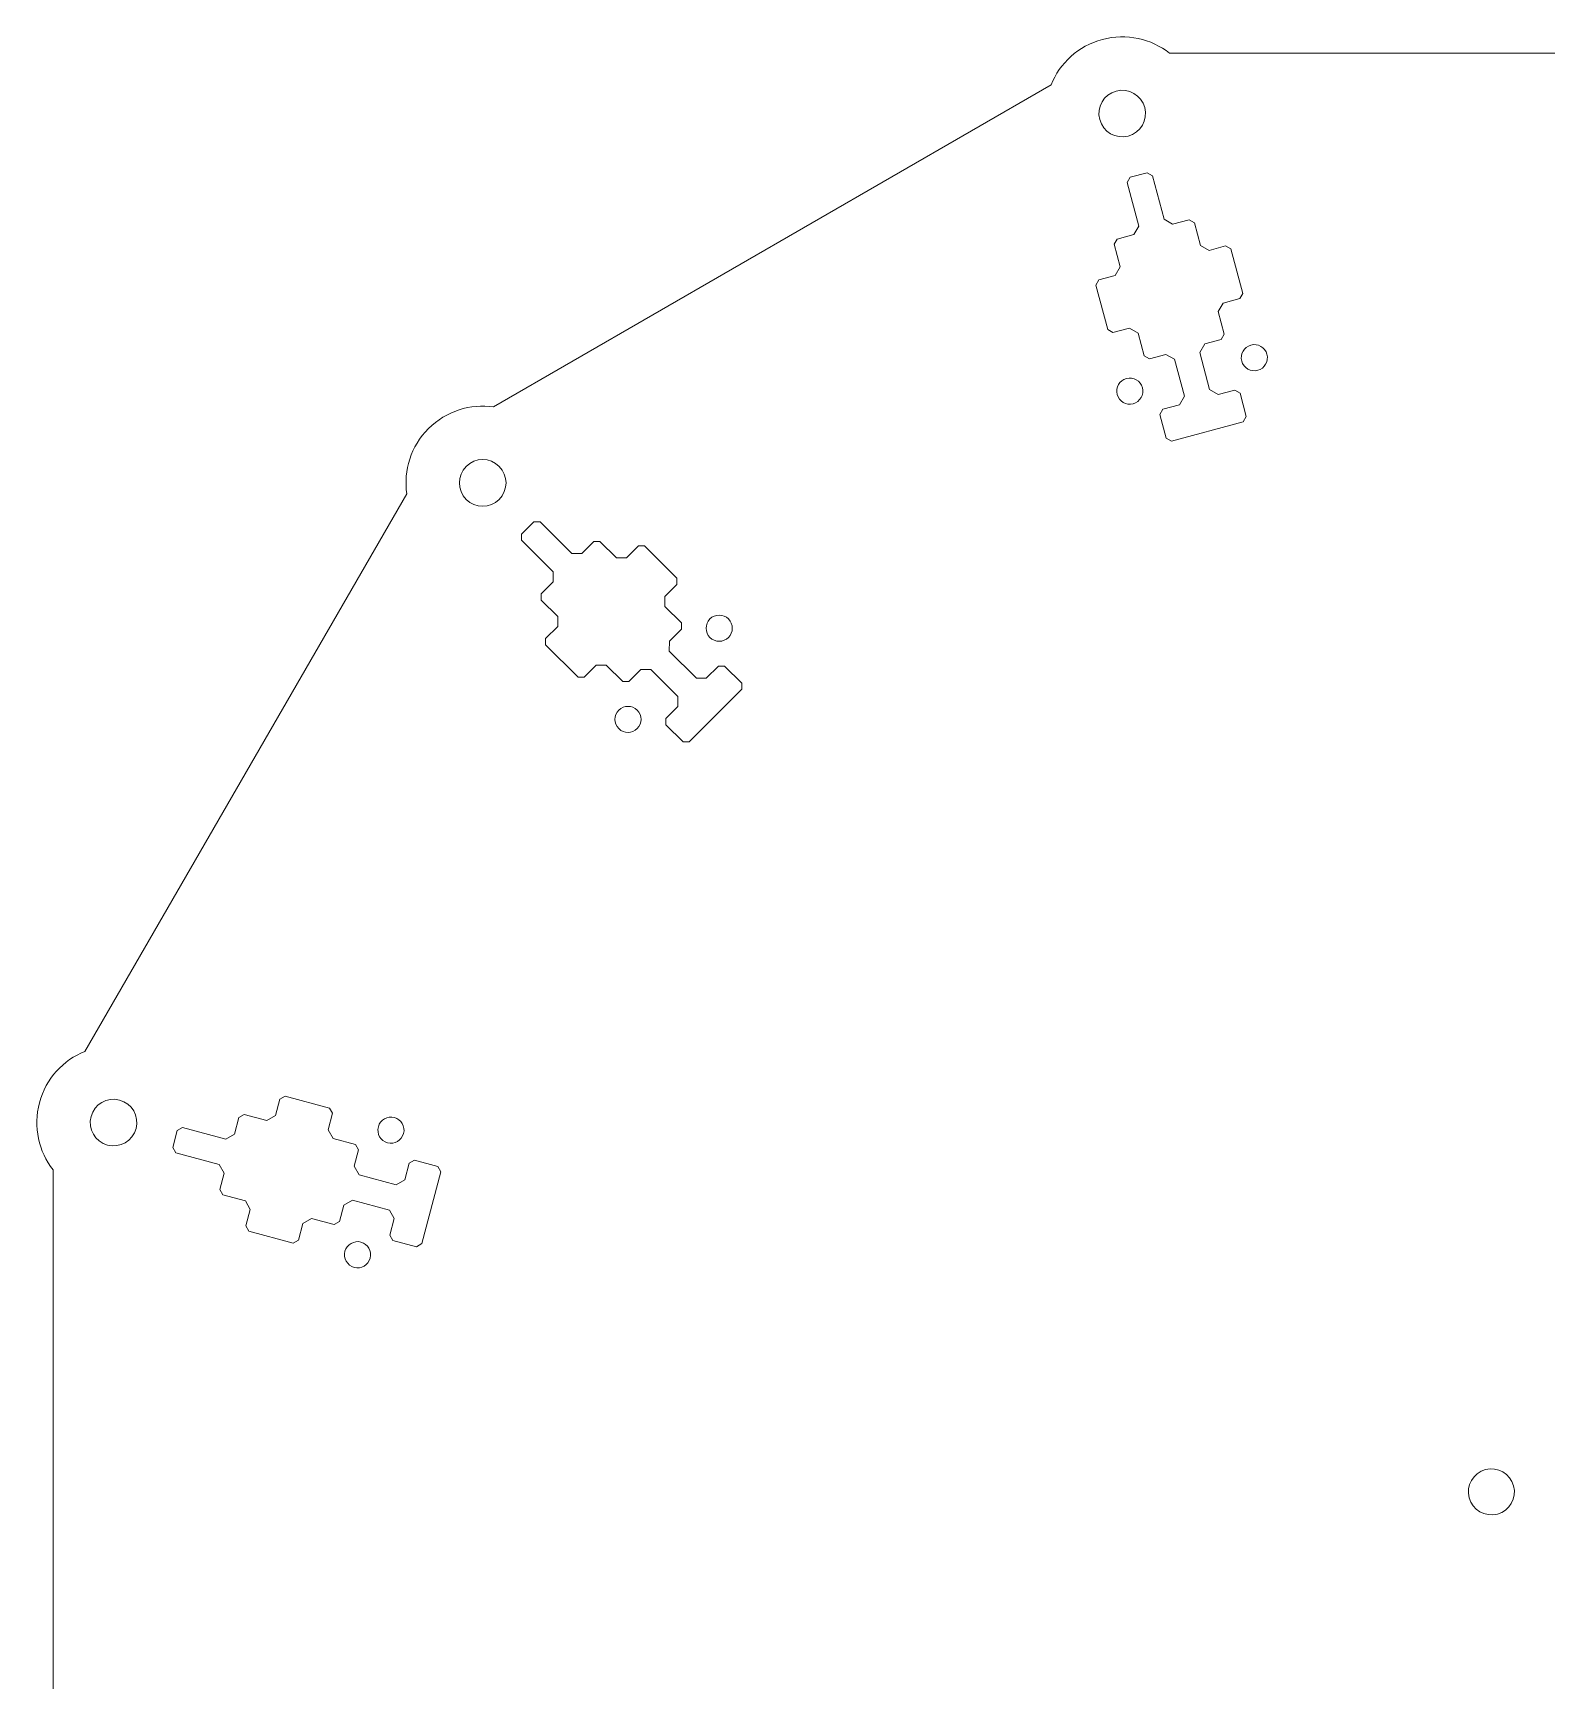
# Model space of a CAD drawing. Header units: millimetres. Extents: x -600 to 600, y -349 to 257.
# Drawn here: x -600.2 to -334, y -33.1 to 256.6 of the extents above; entities that cross this region are included whole.
import ezdxf

# ---------------------------------------------------------------- set-up
doc = ezdxf.new("R2010")
doc.units = ezdxf.units.MM
doc.header["$MEASUREMENT"] = 0
doc.layers.add('layer 1', color=7, linetype='Continuous')

msp = doc.modelspace()

# ---------------------------------------------------------------- linework, layer by layer
at = {"layer": 'layer 1', "color": 250, "lineweight": 9}
for points, knots in [([(-286.9567, -253.0725), (-286.9567, -253.0725), (-318.1778, -253.0723), (-318.1778, -253.0723), (-318.1778, -253.0723), (-318.1778, -253.0723), (-318.1778, -253.0722), (-318.1778, -253.0722), (-318.1778, -253.0722), (-319.9939, -253.0706), (-322.0654, -252.5196), (-322.0879, -249.1546), (-322.0879, -249.1546), (-322.0879, -249.1546), (-322.0874, -227.9058), (-322.0874, -227.9058), (-322.0874, -227.9058), (-322.0874, -226.2563), (-323.4381, -224.9058), (-325.0877, -224.9058), (-325.0877, -224.9058), (-325.0877, -224.9058), (-361.5357, -224.9059), (-361.5357, -224.9059), (-361.5357, -224.9059), (-363.4216, -224.9059), (-365.0883, -225.7759), (-365.0883, -227.906), (-365.0883, -227.906), (-365.0883, -227.906), (-365.0885, -249.1548), (-365.0885, -249.1548), (-365.0885, -249.1548), (-365.1108, -252.4876), (-367.1429, -253.0598), (-368.9464, -253.0719), (-368.9464, -253.0719), (-368.9464, -253.0719), (-400.2258, -253.0717), (-400.2258, -253.0717), (-400.2258, -253.0717), (-403.4528, -255.5977), (-407.7861, -256.6295), (-412.0494, -255.4872), (-412.0494, -255.4872), (-416.3123, -254.345), (-419.5489, -251.2851), (-421.0808, -247.4845), (-421.0808, -247.4845), (-421.0808, -247.4845), (-519.1744, -190.8497), (-519.1744, -190.8497), (-519.1744, -190.8497), (-523.2319, -191.4237), (-527.5005, -190.1506), (-530.6214, -187.0297), (-530.6214, -187.0297), (-533.7419, -183.9092), (-535.0151, -179.6411), (-534.4415, -175.5839), (-534.4415, -175.5839), (-534.4415, -175.5839), (-591.076, -77.4893), (-591.076, -77.4893), (-591.076, -77.4893), (-594.8768, -75.9576), (-597.9367, -72.7208), (-599.079, -68.4578), (-599.079, -68.4578), (-600.2211, -64.1951), (-599.1898, -59.8624), (-596.6647, -56.6356), (-596.6647, -56.6356), (-596.6647, -56.6356), (-596.6643, 56.6346), (-596.6643, 56.6346), (-596.6643, 56.6346), (-599.1897, 59.8615), (-600.2213, 64.1945), (-599.0791, 68.4574), (-599.0791, 68.4574), (-597.937, 72.72), (-594.8774, 75.9565), (-591.0772, 77.4884), (-591.0772, 77.4884), (-591.0772, 77.4884), (-534.4417, 175.5833), (-534.4417, 175.5833), (-534.4417, 175.5833), (-535.0154, 179.6406), (-533.7423, 183.9088), (-530.6217, 187.0294), (-530.6217, 187.0294), (-527.5013, 190.1499), (-523.2335, 191.4229), (-519.1765, 190.8496), (-519.1765, 190.8496), (-519.1765, 190.8496), (-421.0814, 247.4838), (-421.0814, 247.4838), (-421.0814, 247.4838), (-419.5497, 251.2848), (-416.3129, 254.3448), (-412.0498, 255.4871), (-412.0498, 255.4871), (-407.787, 256.6293), (-403.4541, 255.5978), (-400.2272, 253.0725), (-400.2272, 253.0725), (-400.2272, 253.0725), (-286.9574, 253.0723), (-286.9574, 253.0723), (-286.9574, 253.0723), (-283.7304, 255.5978), (-279.3975, 256.6294), (-275.1346, 255.4872), (-275.1346, 255.4872), (-270.872, 254.345), (-267.6355, 251.2855), (-266.1035, 247.4852), (-266.1035, 247.4852), (-266.1035, 247.4852), (-168.0084, 190.8498), (-168.0084, 190.8498), (-168.0084, 190.8498), (-163.9512, 191.4233), (-159.6831, 190.1502), (-156.5626, 187.0297), (-156.5626, 187.0297), (-153.4423, 183.9094), (-152.1691, 179.6416), (-152.7424, 175.5847), (-152.7424, 175.5847), (-152.7424, 175.5847), (-96.1072, 77.489), (-96.1072, 77.489), (-96.1072, 77.489), (-92.3068, 75.9572), (-89.2471, 72.7205), (-88.1049, 68.4578), (-88.1049, 68.4578), (-86.9628, 64.1952), (-87.9941, 59.8625), (-90.5192, 56.6358), (-90.5192, 56.6358), (-90.5192, 56.6358), (-90.5199, -56.6343), (-90.5199, -56.6343), (-90.5199, -56.6343), (-87.9942, -59.8613), (-86.9625, -64.1944), (-88.1048, -68.4574), (-88.1048, -68.4574), (-89.2471, -72.7204), (-92.3071, -75.9573), (-96.1079, -77.489), (-96.1079, -77.489), (-96.1079, -77.489), (-152.7423, -175.5824), (-152.7423, -175.5824), (-152.7423, -175.5824), (-152.1683, -179.64), (-153.4414, -183.9084), (-156.5622, -187.0294), (-156.5622, -187.0294), (-159.683, -190.1501), (-163.9513, -191.4233), (-168.0087, -190.8495), (-168.0087, -190.8495), (-168.0087, -190.8495), (-266.1026, -247.4839), (-266.1026, -247.4839), (-266.1026, -247.4839), (-267.6343, -251.2848), (-270.8711, -254.3448), (-275.1342, -255.4871), (-275.1342, -255.4871), (-279.397, -256.6293), (-283.7299, -255.5978), (-286.9567, -253.0725)], [0, 0, 0, 0, 0.02173913, 0.02173913, 0.02173913, 0.02173913, 0.04347826, 0.04347826, 0.04347826, 0.04347826, 0.06521739, 0.06521739, 0.06521739, 0.06521739, 0.08695652, 0.08695652, 0.08695652, 0.08695652, 0.10869565, 0.10869565, 0.10869565, 0.10869565, 0.13043478, 0.13043478, 0.13043478, 0.13043478, 0.15217391, 0.15217391, 0.15217391, 0.15217391, 0.17391304, 0.17391304, 0.17391304, 0.17391304, 0.19565217, 0.19565217, 0.19565217, 0.19565217, 0.2173913, 0.2173913, 0.2173913, 0.2173913, 0.23913043, 0.23913043, 0.23913043, 0.23913043, 0.26086957, 0.26086957, 0.26086957, 0.26086957, 0.2826087, 0.2826087, 0.2826087, 0.2826087, 0.30434783, 0.30434783, 0.30434783, 0.30434783, 0.32608696, 0.32608696, 0.32608696, 0.32608696, 0.34782609, 0.34782609, 0.34782609, 0.34782609, 0.36956522, 0.36956522, 0.36956522, 0.36956522, 0.39130435, 0.39130435, 0.39130435, 0.39130435, 0.41304348, 0.41304348, 0.41304348, 0.41304348, 0.43478261, 0.43478261, 0.43478261, 0.43478261, 0.45652174, 0.45652174, 0.45652174, 0.45652174, 0.47826087, 0.47826087, 0.47826087, 0.47826087, 0.5, 0.5, 0.5, 0.5, 0.52173913, 0.52173913, 0.52173913, 0.52173913, 0.54347826, 0.54347826, 0.54347826, 0.54347826, 0.56521739, 0.56521739, 0.56521739, 0.56521739, 0.58695652, 0.58695652, 0.58695652, 0.58695652, 0.60869565, 0.60869565, 0.60869565, 0.60869565, 0.63043478, 0.63043478, 0.63043478, 0.63043478, 0.65217391, 0.65217391, 0.65217391, 0.65217391, 0.67391304, 0.67391304, 0.67391304, 0.67391304, 0.69565217, 0.69565217, 0.69565217, 0.69565217, 0.7173913, 0.7173913, 0.7173913, 0.7173913, 0.73913043, 0.73913043, 0.73913043, 0.73913043, 0.76086957, 0.76086957, 0.76086957, 0.76086957, 0.7826087, 0.7826087, 0.7826087, 0.7826087, 0.80434783, 0.80434783, 0.80434783, 0.80434783, 0.82608696, 0.82608696, 0.82608696, 0.82608696, 0.84782609, 0.84782609, 0.84782609, 0.84782609, 0.86956522, 0.86956522, 0.86956522, 0.86956522, 0.89130435, 0.89130435, 0.89130435, 0.89130435, 0.91304348, 0.91304348, 0.91304348, 0.91304348, 0.93478261, 0.93478261, 0.93478261, 0.93478261, 0.95652174, 0.95652174, 0.95652174, 0.95652174, 1, 1, 1, 1]), ([(-398.4922, 191.2069), (-398.4922, 191.2069), (-397.6121, 192.717), (-397.6121, 192.717), (-397.6121, 192.717), (-397.6121, 192.717), (-399.3555, 199.2239), (-399.3555, 199.2239), (-399.3555, 199.2239), (-399.3555, 199.2239), (-400.8735, 200.0934), (-400.8735, 200.0934), (-400.8735, 200.0934), (-400.8735, 200.0934), (-403.7715, 199.3171), (-403.7715, 199.3171), (-403.7715, 199.3171), (-403.7715, 199.3171), (-404.7007, 199.8534), (-404.7007, 199.8534), (-404.7007, 199.8534), (-404.7007, 199.8534), (-405.764, 203.8217), (-405.764, 203.8217), (-405.764, 203.8217), (-405.764, 203.8217), (-407.2819, 204.6916), (-407.2819, 204.6916), (-407.2819, 204.6916), (-407.2819, 204.6916), (-410.1802, 203.9148), (-410.1802, 203.9148), (-410.1802, 203.9148), (-410.1802, 203.9148), (-411.1091, 204.4513), (-411.1091, 204.4513), (-411.1091, 204.4513), (-411.1091, 204.4513), (-413.2013, 212.2589), (-413.2013, 212.2589), (-413.2013, 212.2589), (-413.2013, 212.2589), (-412.6647, 213.1879), (-412.6647, 213.1879), (-412.6647, 213.1879), (-412.6647, 213.1879), (-409.7664, 213.9642), (-409.7664, 213.9642), (-409.7664, 213.9642), (-409.7664, 213.9642), (-408.8868, 215.4766), (-408.8868, 215.4766), (-408.8868, 215.4766), (-408.8868, 215.4766), (-409.9502, 219.4451), (-409.9502, 219.4451), (-409.9502, 219.4451), (-409.9502, 219.4451), (-409.4138, 220.374), (-409.4138, 220.374), (-409.4138, 220.374), (-409.4138, 220.374), (-406.5157, 221.1507), (-406.5157, 221.1507), (-406.5157, 221.1507), (-406.5157, 221.1507), (-405.6359, 222.6628), (-405.6359, 222.6628), (-405.6359, 222.6628), (-405.6359, 222.6628), (-407.6831, 230.3019), (-407.6831, 230.3019), (-407.6831, 230.3019), (-407.6831, 230.3019), (-407.1464, 231.231), (-407.1464, 231.231), (-407.1464, 231.231), (-407.1464, 231.231), (-404.169, 232.0291), (-404.169, 232.0291), (-404.169, 232.0291), (-404.169, 232.0291), (-403.2395, 231.4926), (-403.2395, 231.4926), (-403.2395, 231.4926), (-403.2395, 231.4926), (-401.1928, 223.8534), (-401.1928, 223.8534), (-401.1928, 223.8534), (-401.1928, 223.8534), (-399.6748, 222.9835), (-399.6748, 222.9835), (-399.6748, 222.9835), (-399.6748, 222.9835), (-396.7768, 223.7603), (-396.7768, 223.7603), (-396.7768, 223.7603), (-396.7768, 223.7603), (-395.8477, 223.224), (-395.8477, 223.224), (-395.8477, 223.224), (-395.8477, 223.224), (-394.7842, 219.2554), (-394.7842, 219.2554), (-394.7842, 219.2554), (-394.7842, 219.2554), (-393.2665, 218.3857), (-393.2665, 218.3857), (-393.2665, 218.3857), (-393.2665, 218.3857), (-390.3681, 219.1622), (-390.3681, 219.1622), (-390.3681, 219.1622), (-390.3681, 219.1622), (-389.4389, 218.6259), (-389.4389, 218.6259), (-389.4389, 218.6259), (-389.4389, 218.6259), (-387.3472, 210.8185), (-387.3472, 210.8185), (-387.3472, 210.8185), (-387.3472, 210.8185), (-387.8837, 209.8894), (-387.8837, 209.8894), (-387.8837, 209.8894), (-387.8837, 209.8894), (-390.7818, 209.1128), (-390.7818, 209.1128), (-390.7818, 209.1128), (-390.7818, 209.1128), (-391.6614, 207.6004), (-391.6614, 207.6004), (-391.6614, 207.6004), (-391.6614, 207.6004), (-390.5984, 203.6321), (-390.5984, 203.6321), (-390.5984, 203.6321), (-390.5984, 203.6321), (-391.1347, 202.7035), (-391.1347, 202.7035), (-391.1347, 202.7035), (-391.1347, 202.7035), (-394.0327, 201.9266), (-394.0327, 201.9266), (-394.0327, 201.9266), (-394.0327, 201.9266), (-394.9131, 200.4168), (-394.9131, 200.4168), (-394.9131, 200.4168), (-394.9131, 200.4168), (-393.1697, 193.9097), (-393.1697, 193.9097), (-393.1697, 193.9097), (-393.1697, 193.9097), (-391.6513, 193.0399), (-391.6513, 193.0399), (-391.6513, 193.0399), (-391.6513, 193.0399), (-388.7534, 193.8164), (-388.7534, 193.8164), (-388.7534, 193.8164), (-388.7534, 193.8164), (-387.824, 193.28), (-387.824, 193.28), (-387.824, 193.28), (-387.824, 193.28), (-386.7159, 189.1434), (-386.7159, 189.1434), (-386.7159, 189.1434), (-386.7159, 189.1434), (-387.2523, 188.2144), (-387.2523, 188.2144), (-387.2523, 188.2144), (-387.2523, 188.2144), (-399.8893, 184.8281), (-399.8893, 184.8281), (-399.8893, 184.8281), (-399.8893, 184.8281), (-400.8185, 185.3644), (-400.8185, 185.3644), (-400.8185, 185.3644), (-400.8185, 185.3644), (-401.9266, 189.501), (-401.9266, 189.501), (-401.9266, 189.501), (-401.9266, 189.501), (-401.3904, 190.4304), (-401.3904, 190.4304), (-401.3904, 190.4304), (-401.3904, 190.4304), (-398.4922, 191.2069), (-398.4922, 191.2069)], [0, 0, 0, 0, 0.02040816, 0.02040816, 0.02040816, 0.02040816, 0.04081633, 0.04081633, 0.04081633, 0.04081633, 0.06122449, 0.06122449, 0.06122449, 0.06122449, 0.08163265, 0.08163265, 0.08163265, 0.08163265, 0.10204082, 0.10204082, 0.10204082, 0.10204082, 0.12244898, 0.12244898, 0.12244898, 0.12244898, 0.14285714, 0.14285714, 0.14285714, 0.14285714, 0.16326531, 0.16326531, 0.16326531, 0.16326531, 0.18367347, 0.18367347, 0.18367347, 0.18367347, 0.20408163, 0.20408163, 0.20408163, 0.20408163, 0.2244898, 0.2244898, 0.2244898, 0.2244898, 0.24489796, 0.24489796, 0.24489796, 0.24489796, 0.26530612, 0.26530612, 0.26530612, 0.26530612, 0.28571429, 0.28571429, 0.28571429, 0.28571429, 0.30612245, 0.30612245, 0.30612245, 0.30612245, 0.32653061, 0.32653061, 0.32653061, 0.32653061, 0.34693878, 0.34693878, 0.34693878, 0.34693878, 0.36734694, 0.36734694, 0.36734694, 0.36734694, 0.3877551, 0.3877551, 0.3877551, 0.3877551, 0.40816327, 0.40816327, 0.40816327, 0.40816327, 0.42857143, 0.42857143, 0.42857143, 0.42857143, 0.44897959, 0.44897959, 0.44897959, 0.44897959, 0.46938776, 0.46938776, 0.46938776, 0.46938776, 0.48979592, 0.48979592, 0.48979592, 0.48979592, 0.51020408, 0.51020408, 0.51020408, 0.51020408, 0.53061224, 0.53061224, 0.53061224, 0.53061224, 0.55102041, 0.55102041, 0.55102041, 0.55102041, 0.57142857, 0.57142857, 0.57142857, 0.57142857, 0.59183673, 0.59183673, 0.59183673, 0.59183673, 0.6122449, 0.6122449, 0.6122449, 0.6122449, 0.63265306, 0.63265306, 0.63265306, 0.63265306, 0.65306122, 0.65306122, 0.65306122, 0.65306122, 0.67346939, 0.67346939, 0.67346939, 0.67346939, 0.69387755, 0.69387755, 0.69387755, 0.69387755, 0.71428571, 0.71428571, 0.71428571, 0.71428571, 0.73469388, 0.73469388, 0.73469388, 0.73469388, 0.75510204, 0.75510204, 0.75510204, 0.75510204, 0.7755102, 0.7755102, 0.7755102, 0.7755102, 0.79591837, 0.79591837, 0.79591837, 0.79591837, 0.81632653, 0.81632653, 0.81632653, 0.81632653, 0.83673469, 0.83673469, 0.83673469, 0.83673469, 0.85714286, 0.85714286, 0.85714286, 0.85714286, 0.87755102, 0.87755102, 0.87755102, 0.87755102, 0.89795918, 0.89795918, 0.89795918, 0.89795918, 0.91836735, 0.91836735, 0.91836735, 0.91836735, 0.93877551, 0.93877551, 0.93877551, 0.93877551, 0.95918367, 0.95918367, 0.95918367, 0.95918367, 1, 1, 1, 1]), ([(-384.7096, 197.2816), (-385.9365, 196.9529), (-387.1974, 197.681), (-387.5264, 198.9079), (-387.5264, 198.9079), (-387.8551, 200.1348), (-387.1271, 201.3959), (-385.9001, 201.7246), (-385.9001, 201.7246), (-384.6732, 202.0536), (-383.4124, 201.3253), (-383.0832, 200.0983), (-383.0832, 200.0983), (-382.7546, 198.8713), (-383.4825, 197.6101), (-384.7096, 197.2816)], [0, 0, 0, 0, 0.2, 0.2, 0.2, 0.2, 0.4, 0.4, 0.4, 0.4, 0.6, 0.6, 0.6, 0.6, 1, 1, 1, 1]), ([(-406.6246, 191.4094), (-407.8516, 191.0808), (-409.1132, 191.8083), (-409.4418, 193.0356), (-409.4418, 193.0356), (-409.7704, 194.2627), (-409.0425, 195.5239), (-407.8154, 195.8527), (-407.8154, 195.8527), (-406.5883, 196.1815), (-405.3275, 195.4531), (-404.9986, 194.2263), (-404.9986, 194.2263), (-404.6697, 192.9994), (-405.3978, 191.738), (-406.6246, 191.4094)], [0, 0, 0, 0, 0.2, 0.2, 0.2, 0.2, 0.4, 0.4, 0.4, 0.4, 0.6, 0.6, 0.6, 0.6, 1, 1, 1, 1]), ([(-486.7401, 138.1401), (-486.7401, 138.1401), (-486.733, 139.8879), (-486.733, 139.8879), (-486.733, 139.8879), (-486.733, 139.8879), (-491.4963, 144.6514), (-491.4963, 144.6514), (-491.4963, 144.6514), (-491.4963, 144.6514), (-493.2457, 144.6454), (-493.2457, 144.6454), (-493.2457, 144.6454), (-493.2457, 144.6454), (-495.3673, 142.5241), (-495.3673, 142.5241), (-495.3673, 142.5241), (-495.3673, 142.5241), (-496.4401, 142.524), (-496.4401, 142.524), (-496.4401, 142.524), (-496.4401, 142.524), (-499.3451, 145.429), (-499.3451, 145.429), (-499.3451, 145.429), (-499.3451, 145.429), (-501.0946, 145.4234), (-501.0946, 145.4234), (-501.0946, 145.4234), (-501.0946, 145.4234), (-503.2162, 143.3015), (-503.2162, 143.3015), (-503.2162, 143.3015), (-503.2162, 143.3015), (-504.2889, 143.3017), (-504.2889, 143.3017), (-504.2889, 143.3017), (-504.2889, 143.3017), (-510.0046, 149.0171), (-510.0046, 149.0171), (-510.0046, 149.0171), (-510.0046, 149.0171), (-510.0044, 150.09), (-510.0044, 150.09), (-510.0044, 150.09), (-510.0044, 150.09), (-507.8825, 152.2114), (-507.8825, 152.2114), (-507.8825, 152.2114), (-507.8825, 152.2114), (-507.877, 153.961), (-507.877, 153.961), (-507.877, 153.961), (-507.877, 153.961), (-510.7822, 156.8661), (-510.7822, 156.8661), (-510.7822, 156.8661), (-510.7822, 156.8661), (-510.7821, 157.9388), (-510.7821, 157.9388), (-510.7821, 157.9388), (-510.7821, 157.9388), (-508.6606, 160.0605), (-508.6606, 160.0605), (-508.6606, 160.0605), (-508.6606, 160.0605), (-508.6547, 161.8099), (-508.6547, 161.8099), (-508.6547, 161.8099), (-508.6547, 161.8099), (-514.2472, 167.4019), (-514.2472, 167.4019), (-514.2472, 167.4019), (-514.2472, 167.4019), (-514.247, 168.4749), (-514.247, 168.4749), (-514.247, 168.4749), (-514.247, 168.4749), (-512.0675, 170.6548), (-512.0675, 170.6548), (-512.0675, 170.6548), (-512.0675, 170.6548), (-510.9943, 170.6549), (-510.9943, 170.6549), (-510.9943, 170.6549), (-510.9943, 170.6549), (-505.4022, 165.0625), (-505.4022, 165.0625), (-505.4022, 165.0625), (-505.4022, 165.0625), (-503.6526, 165.0682), (-503.6526, 165.0682), (-503.6526, 165.0682), (-503.6526, 165.0682), (-501.5313, 167.1899), (-501.5313, 167.1899), (-501.5313, 167.1899), (-501.5313, 167.1899), (-500.4585, 167.19), (-500.4585, 167.19), (-500.4585, 167.19), (-500.4585, 167.19), (-497.5532, 164.2848), (-497.5532, 164.2848), (-497.5532, 164.2848), (-497.5532, 164.2848), (-495.804, 164.2905), (-495.804, 164.2905), (-495.804, 164.2905), (-495.804, 164.2905), (-493.6821, 166.4122), (-493.6821, 166.4122), (-493.6821, 166.4122), (-493.6821, 166.4122), (-492.6093, 166.4123), (-492.6093, 166.4123), (-492.6093, 166.4123), (-492.6093, 166.4123), (-486.8941, 160.6968), (-486.8941, 160.6968), (-486.8941, 160.6968), (-486.8941, 160.6968), (-486.8942, 159.6239), (-486.8942, 159.6239), (-486.8942, 159.6239), (-486.8942, 159.6239), (-489.0157, 157.5023), (-489.0157, 157.5023), (-489.0157, 157.5023), (-489.0157, 157.5023), (-489.0212, 155.7527), (-489.0212, 155.7527), (-489.0212, 155.7527), (-489.0212, 155.7527), (-486.1165, 152.8476), (-486.1165, 152.8476), (-486.1165, 152.8476), (-486.1165, 152.8476), (-486.1167, 151.7752), (-486.1167, 151.7752), (-486.1167, 151.7752), (-486.1167, 151.7752), (-488.238, 149.6534), (-488.238, 149.6534), (-488.238, 149.6534), (-488.238, 149.6534), (-488.2455, 147.9057), (-488.2455, 147.9057), (-488.2455, 147.9057), (-488.2455, 147.9057), (-483.4821, 143.1421), (-483.4821, 143.1421), (-483.4821, 143.1421), (-483.4821, 143.1421), (-481.7323, 143.148), (-481.7323, 143.148), (-481.7323, 143.148), (-481.7323, 143.148), (-479.6108, 145.2694), (-479.6108, 145.2694), (-479.6108, 145.2694), (-479.6108, 145.2694), (-478.5378, 145.2696), (-478.5378, 145.2696), (-478.5378, 145.2696), (-478.5378, 145.2696), (-475.5098, 142.2412), (-475.5098, 142.2412), (-475.5098, 142.2412), (-475.5098, 142.2412), (-475.5099, 141.1685), (-475.5099, 141.1685), (-475.5099, 141.1685), (-475.5099, 141.1685), (-484.7607, 131.9174), (-484.7607, 131.9174), (-484.7607, 131.9174), (-484.7607, 131.9174), (-485.8335, 131.9172), (-485.8335, 131.9172), (-485.8335, 131.9172), (-485.8335, 131.9172), (-488.8615, 134.9456), (-488.8615, 134.9456), (-488.8615, 134.9456), (-488.8615, 134.9456), (-488.8618, 136.0185), (-488.8618, 136.0185), (-488.8618, 136.0185), (-488.8618, 136.0185), (-486.7401, 138.1401), (-486.7401, 138.1401)], [0, 0, 0, 0, 0.02040816, 0.02040816, 0.02040816, 0.02040816, 0.04081633, 0.04081633, 0.04081633, 0.04081633, 0.06122449, 0.06122449, 0.06122449, 0.06122449, 0.08163265, 0.08163265, 0.08163265, 0.08163265, 0.10204082, 0.10204082, 0.10204082, 0.10204082, 0.12244898, 0.12244898, 0.12244898, 0.12244898, 0.14285714, 0.14285714, 0.14285714, 0.14285714, 0.16326531, 0.16326531, 0.16326531, 0.16326531, 0.18367347, 0.18367347, 0.18367347, 0.18367347, 0.20408163, 0.20408163, 0.20408163, 0.20408163, 0.2244898, 0.2244898, 0.2244898, 0.2244898, 0.24489796, 0.24489796, 0.24489796, 0.24489796, 0.26530612, 0.26530612, 0.26530612, 0.26530612, 0.28571429, 0.28571429, 0.28571429, 0.28571429, 0.30612245, 0.30612245, 0.30612245, 0.30612245, 0.32653061, 0.32653061, 0.32653061, 0.32653061, 0.34693878, 0.34693878, 0.34693878, 0.34693878, 0.36734694, 0.36734694, 0.36734694, 0.36734694, 0.3877551, 0.3877551, 0.3877551, 0.3877551, 0.40816327, 0.40816327, 0.40816327, 0.40816327, 0.42857143, 0.42857143, 0.42857143, 0.42857143, 0.44897959, 0.44897959, 0.44897959, 0.44897959, 0.46938776, 0.46938776, 0.46938776, 0.46938776, 0.48979592, 0.48979592, 0.48979592, 0.48979592, 0.51020408, 0.51020408, 0.51020408, 0.51020408, 0.53061224, 0.53061224, 0.53061224, 0.53061224, 0.55102041, 0.55102041, 0.55102041, 0.55102041, 0.57142857, 0.57142857, 0.57142857, 0.57142857, 0.59183673, 0.59183673, 0.59183673, 0.59183673, 0.6122449, 0.6122449, 0.6122449, 0.6122449, 0.63265306, 0.63265306, 0.63265306, 0.63265306, 0.65306122, 0.65306122, 0.65306122, 0.65306122, 0.67346939, 0.67346939, 0.67346939, 0.67346939, 0.69387755, 0.69387755, 0.69387755, 0.69387755, 0.71428571, 0.71428571, 0.71428571, 0.71428571, 0.73469388, 0.73469388, 0.73469388, 0.73469388, 0.75510204, 0.75510204, 0.75510204, 0.75510204, 0.7755102, 0.7755102, 0.7755102, 0.7755102, 0.79591837, 0.79591837, 0.79591837, 0.79591837, 0.81632653, 0.81632653, 0.81632653, 0.81632653, 0.83673469, 0.83673469, 0.83673469, 0.83673469, 0.85714286, 0.85714286, 0.85714286, 0.85714286, 0.87755102, 0.87755102, 0.87755102, 0.87755102, 0.89795918, 0.89795918, 0.89795918, 0.89795918, 0.91836735, 0.91836735, 0.91836735, 0.91836735, 0.93877551, 0.93877551, 0.93877551, 0.93877551, 0.95918367, 0.95918367, 0.95918367, 0.95918367, 1, 1, 1, 1]), ([(-477.8414, 150.2923), (-478.7396, 149.3941), (-480.1956, 149.3942), (-481.094, 150.2923), (-481.094, 150.2923), (-481.9921, 151.1905), (-481.9922, 152.6466), (-481.0939, 153.5448), (-481.0939, 153.5448), (-480.1959, 154.4431), (-478.7399, 154.4428), (-477.8413, 153.5448), (-477.8413, 153.5448), (-476.9432, 152.6465), (-476.943, 151.1903), (-477.8414, 150.2923)], [0, 0, 0, 0, 0.2, 0.2, 0.2, 0.2, 0.4, 0.4, 0.4, 0.4, 0.6, 0.6, 0.6, 0.6, 1, 1, 1, 1]), ([(-493.8843, 134.2493), (-494.7826, 133.3512), (-496.2389, 133.3504), (-497.1371, 134.249), (-497.1371, 134.249), (-498.0353, 135.1474), (-498.0355, 136.6036), (-497.1372, 137.5019), (-497.1372, 137.5019), (-496.2389, 138.4002), (-494.7828, 138.3998), (-493.8846, 137.5018), (-493.8846, 137.5018), (-492.9863, 136.6037), (-492.9861, 135.1473), (-493.8843, 134.2493)], [0, 0, 0, 0, 0.2, 0.2, 0.2, 0.2, 0.4, 0.4, 0.4, 0.4, 0.6, 0.6, 0.6, 0.6, 1, 1, 1, 1]), ([(-536.6317, 48.059), (-536.6317, 48.059), (-537.4994, 49.5762), (-537.4994, 49.5762), (-537.4994, 49.5762), (-537.4994, 49.5762), (-544.0063, 51.3198), (-544.0063, 51.3198), (-544.0063, 51.3198), (-544.0063, 51.3198), (-545.5183, 50.4399), (-545.5183, 50.4399), (-545.5183, 50.4399), (-545.5183, 50.4399), (-546.295, 47.542), (-546.295, 47.542), (-546.295, 47.542), (-546.295, 47.542), (-547.2241, 47.0055), (-547.2241, 47.0055), (-547.2241, 47.0055), (-547.2241, 47.0055), (-551.1924, 48.0688), (-551.1924, 48.0688), (-551.1924, 48.0688), (-551.1924, 48.0688), (-552.7047, 47.1892), (-552.7047, 47.1892), (-552.7047, 47.1892), (-552.7047, 47.1892), (-553.4811, 44.2908), (-553.4811, 44.2908), (-553.4811, 44.2908), (-553.4811, 44.2908), (-554.4102, 43.7546), (-554.4102, 43.7546), (-554.4102, 43.7546), (-554.4102, 43.7546), (-562.2178, 45.8465), (-562.2178, 45.8465), (-562.2178, 45.8465), (-562.2178, 45.8465), (-562.7541, 46.7757), (-562.7541, 46.7757), (-562.7541, 46.7757), (-562.7541, 46.7757), (-561.9772, 49.6739), (-561.9772, 49.6739), (-561.9772, 49.6739), (-561.9772, 49.6739), (-562.8472, 51.1918), (-562.8472, 51.1918), (-562.8472, 51.1918), (-562.8472, 51.1918), (-566.8157, 52.2551), (-566.8157, 52.2551), (-566.8157, 52.2551), (-566.8157, 52.2551), (-567.352, 53.1841), (-567.352, 53.1841), (-567.352, 53.1841), (-567.352, 53.1841), (-566.5756, 56.0823), (-566.5756, 56.0823), (-566.5756, 56.0823), (-566.5756, 56.0823), (-567.4452, 57.6003), (-567.4452, 57.6003), (-567.4452, 57.6003), (-567.4452, 57.6003), (-575.0844, 59.6469), (-575.0844, 59.6469), (-575.0844, 59.6469), (-575.0844, 59.6469), (-575.6207, 60.5762), (-575.6207, 60.5762), (-575.6207, 60.5762), (-575.6207, 60.5762), (-574.8232, 63.5538), (-574.8232, 63.5538), (-574.8232, 63.5538), (-574.8232, 63.5538), (-573.8938, 64.0905), (-573.8938, 64.0905), (-573.8938, 64.0905), (-573.8938, 64.0905), (-566.2547, 62.0434), (-566.2547, 62.0434), (-566.2547, 62.0434), (-566.2547, 62.0434), (-564.7424, 62.9231), (-564.7424, 62.9231), (-564.7424, 62.9231), (-564.7424, 62.9231), (-563.9661, 65.8212), (-563.9661, 65.8212), (-563.9661, 65.8212), (-563.9661, 65.8212), (-563.0371, 66.3577), (-563.0371, 66.3577), (-563.0371, 66.3577), (-563.0371, 66.3577), (-559.0684, 65.2944), (-559.0684, 65.2944), (-559.0684, 65.2944), (-559.0684, 65.2944), (-557.5564, 66.1739), (-557.5564, 66.1739), (-557.5564, 66.1739), (-557.5564, 66.1739), (-556.7797, 69.0723), (-556.7797, 69.0723), (-556.7797, 69.0723), (-556.7797, 69.0723), (-555.8506, 69.6088), (-555.8506, 69.6088), (-555.8506, 69.6088), (-555.8506, 69.6088), (-548.0434, 67.5166), (-548.0434, 67.5166), (-548.0434, 67.5166), (-548.0434, 67.5166), (-547.507, 66.5874), (-547.507, 66.5874), (-547.507, 66.5874), (-547.507, 66.5874), (-548.2835, 63.6893), (-548.2835, 63.6893), (-548.2835, 63.6893), (-548.2835, 63.6893), (-547.4135, 62.1714), (-547.4135, 62.1714), (-547.4135, 62.1714), (-547.4135, 62.1714), (-543.4454, 61.1078), (-543.4454, 61.1078), (-543.4454, 61.1078), (-543.4454, 61.1078), (-542.9093, 60.179), (-542.9093, 60.179), (-542.9093, 60.179), (-542.9093, 60.179), (-543.6855, 57.2808), (-543.6855, 57.2808), (-543.6855, 57.2808), (-543.6855, 57.2808), (-542.8182, 55.7635), (-542.8182, 55.7635), (-542.8182, 55.7635), (-542.8182, 55.7635), (-536.3112, 54.0198), (-536.3112, 54.0198), (-536.3112, 54.0198), (-536.3112, 54.0198), (-534.7987, 54.8998), (-534.7987, 54.8998), (-534.7987, 54.8998), (-534.7987, 54.8998), (-534.0222, 57.7978), (-534.0222, 57.7978), (-534.0222, 57.7978), (-534.0222, 57.7978), (-533.093, 58.3344), (-533.093, 58.3344), (-533.093, 58.3344), (-533.093, 58.3344), (-528.9565, 57.2258), (-528.9565, 57.2258), (-528.9565, 57.2258), (-528.9565, 57.2258), (-528.4202, 56.2967), (-528.4202, 56.2967), (-528.4202, 56.2967), (-528.4202, 56.2967), (-531.8061, 43.6596), (-531.8061, 43.6596), (-531.8061, 43.6596), (-531.8061, 43.6596), (-532.7351, 43.1231), (-532.7351, 43.1231), (-532.7351, 43.1231), (-532.7351, 43.1231), (-536.8716, 44.2317), (-536.8716, 44.2317), (-536.8716, 44.2317), (-536.8716, 44.2317), (-537.4083, 45.1608), (-537.4083, 45.1608), (-537.4083, 45.1608), (-537.4083, 45.1608), (-536.6317, 48.059), (-536.6317, 48.059)], [0, 0, 0, 0, 0.02040816, 0.02040816, 0.02040816, 0.02040816, 0.04081633, 0.04081633, 0.04081633, 0.04081633, 0.06122449, 0.06122449, 0.06122449, 0.06122449, 0.08163265, 0.08163265, 0.08163265, 0.08163265, 0.10204082, 0.10204082, 0.10204082, 0.10204082, 0.12244898, 0.12244898, 0.12244898, 0.12244898, 0.14285714, 0.14285714, 0.14285714, 0.14285714, 0.16326531, 0.16326531, 0.16326531, 0.16326531, 0.18367347, 0.18367347, 0.18367347, 0.18367347, 0.20408163, 0.20408163, 0.20408163, 0.20408163, 0.2244898, 0.2244898, 0.2244898, 0.2244898, 0.24489796, 0.24489796, 0.24489796, 0.24489796, 0.26530612, 0.26530612, 0.26530612, 0.26530612, 0.28571429, 0.28571429, 0.28571429, 0.28571429, 0.30612245, 0.30612245, 0.30612245, 0.30612245, 0.32653061, 0.32653061, 0.32653061, 0.32653061, 0.34693878, 0.34693878, 0.34693878, 0.34693878, 0.36734694, 0.36734694, 0.36734694, 0.36734694, 0.3877551, 0.3877551, 0.3877551, 0.3877551, 0.40816327, 0.40816327, 0.40816327, 0.40816327, 0.42857143, 0.42857143, 0.42857143, 0.42857143, 0.44897959, 0.44897959, 0.44897959, 0.44897959, 0.46938776, 0.46938776, 0.46938776, 0.46938776, 0.48979592, 0.48979592, 0.48979592, 0.48979592, 0.51020408, 0.51020408, 0.51020408, 0.51020408, 0.53061224, 0.53061224, 0.53061224, 0.53061224, 0.55102041, 0.55102041, 0.55102041, 0.55102041, 0.57142857, 0.57142857, 0.57142857, 0.57142857, 0.59183673, 0.59183673, 0.59183673, 0.59183673, 0.6122449, 0.6122449, 0.6122449, 0.6122449, 0.63265306, 0.63265306, 0.63265306, 0.63265306, 0.65306122, 0.65306122, 0.65306122, 0.65306122, 0.67346939, 0.67346939, 0.67346939, 0.67346939, 0.69387755, 0.69387755, 0.69387755, 0.69387755, 0.71428571, 0.71428571, 0.71428571, 0.71428571, 0.73469388, 0.73469388, 0.73469388, 0.73469388, 0.75510204, 0.75510204, 0.75510204, 0.75510204, 0.7755102, 0.7755102, 0.7755102, 0.7755102, 0.79591837, 0.79591837, 0.79591837, 0.79591837, 0.81632653, 0.81632653, 0.81632653, 0.81632653, 0.83673469, 0.83673469, 0.83673469, 0.83673469, 0.85714286, 0.85714286, 0.85714286, 0.85714286, 0.87755102, 0.87755102, 0.87755102, 0.87755102, 0.89795918, 0.89795918, 0.89795918, 0.89795918, 0.91836735, 0.91836735, 0.91836735, 0.91836735, 0.93877551, 0.93877551, 0.93877551, 0.93877551, 0.95918367, 0.95918367, 0.95918367, 0.95918367, 1, 1, 1, 1]), ([(-535.0013, 63.0324), (-535.33, 61.8055), (-536.591, 61.0776), (-537.8181, 61.4061), (-537.8181, 61.4061), (-539.045, 61.7349), (-539.7731, 62.9959), (-539.4443, 64.2229), (-539.4443, 64.2229), (-539.1157, 65.4499), (-537.8546, 66.1776), (-536.6274, 65.8492), (-536.6274, 65.8492), (-535.4005, 65.5203), (-534.6722, 64.2593), (-535.0013, 63.0324)], [0, 0, 0, 0, 0.2, 0.2, 0.2, 0.2, 0.4, 0.4, 0.4, 0.4, 0.6, 0.6, 0.6, 0.6, 1, 1, 1, 1]), ([(-540.8733, 41.1173), (-541.2022, 39.8904), (-542.463, 39.1616), (-543.6902, 39.4907), (-543.6902, 39.4907), (-544.9172, 39.8196), (-545.6455, 41.0806), (-545.3167, 42.3077), (-545.3167, 42.3077), (-544.9879, 43.5348), (-543.7267, 44.2625), (-542.4998, 43.9339), (-542.4998, 43.9339), (-541.2728, 43.6053), (-540.5445, 42.3441), (-540.8733, 41.1173)], [0, 0, 0, 0, 0.2, 0.2, 0.2, 0.2, 0.4, 0.4, 0.4, 0.4, 0.6, 0.6, 0.6, 0.6, 1, 1, 1, 1])]:
    msp.add_open_spline(points, degree=3, knots=knots, dxfattribs=at)
at = {"layer": 'layer 1', "color": 1, "lineweight": 9}
for points in [[(-407.4941, 238.4868), (-409.6716, 237.9034), (-411.9323, 239.2081), (-412.5158, 241.3857), (-412.5158, 241.3857), (-413.0992, 243.5632), (-411.7943, 245.8238), (-409.6168, 246.4073), (-409.6168, 246.4073), (-407.439, 246.9908), (-405.1787, 245.6857), (-404.5952, 243.508), (-404.5952, 243.508), (-404.0118, 241.3307), (-405.3168, 239.0702), (-407.4941, 238.4868)], [(-518.1763, 174.5846), (-519.7775, 172.9834), (-522.3733, 172.9829), (-523.9745, 174.5843), (-523.9745, 174.5843), (-525.5757, 176.1856), (-525.576, 178.7813), (-523.9747, 180.3826), (-523.9747, 180.3826), (-522.3734, 181.984), (-519.7776, 181.9837), (-518.1763, 180.3824), (-518.1763, 180.3824), (-516.5753, 178.7814), (-516.5753, 176.1856), (-518.1763, 174.5846)], [(-582.0787, 63.9024), (-582.6622, 61.7249), (-584.9224, 60.4196), (-587.1, 61.0031), (-587.1, 61.0031), (-589.2775, 61.5866), (-590.5828, 63.8469), (-589.9993, 66.0245), (-589.9993, 66.0245), (-589.4158, 68.2022), (-587.1553, 69.5071), (-584.9776, 68.9236), (-584.9776, 68.9236), (-582.8003, 68.3402), (-581.4953, 66.0797), (-582.0787, 63.9024)], [(-344.6404, 3.9123), (-342.4892, 4.4887), (-340.256, 3.1996), (-339.6796, 1.0484), (-339.6796, 1.0484), (-339.1033, -1.1028), (-340.3924, -3.336), (-342.5435, -3.9125), (-342.5435, -3.9125), (-344.6949, -4.4889), (-346.9278, -3.1995), (-347.5043, -1.0483), (-347.5043, -1.0483), (-348.0806, 1.1028), (-346.7914, 3.3358), (-344.6404, 3.9123)]]:
    msp.add_open_spline(points, degree=3, knots=[0, 0, 0, 0, 0.2, 0.2, 0.2, 0.2, 0.4, 0.4, 0.4, 0.4, 0.6, 0.6, 0.6, 0.6, 1, 1, 1, 1], dxfattribs=at)

doc.saveas('drawing.dxf')
